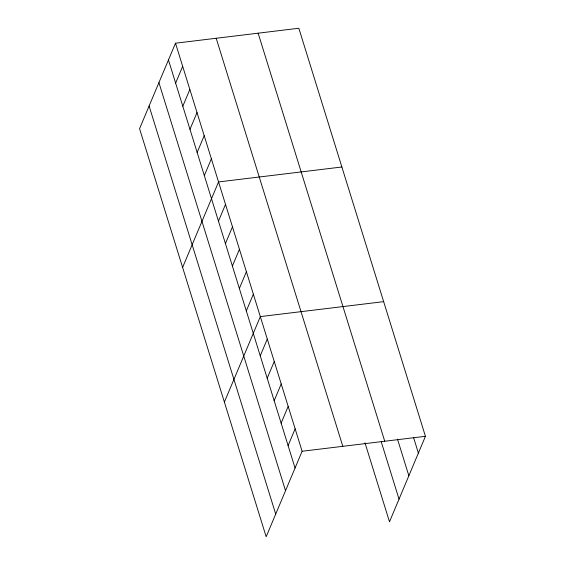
<?xml version="1.0" encoding="UTF-8"?>
<svg xmlns="http://www.w3.org/2000/svg" width="565" height="565" viewBox="0 0 565 565"><rect width="100%" height="100%" fill="white"/><g stroke="black" fill="none" stroke-linecap="round" stroke-linejoin="round"><path stroke-width="0.85" d="M175.503 43.201L139.562 128.686L266.172 536.75L302.106 451.258L175.503 43.201L298.829 28.25L425.438 436.314L389.497 521.799L364.997 442.833M175.63 83.09L182.679 66.324M182.806 106.213L189.854 89.447M189.974 129.336L197.023 112.569M197.15 152.458L204.198 135.692M204.325 175.581L211.374 158.814M182.608 267.429L218.549 181.937L341.874 166.993M218.464 221.148L225.513 204.382M225.428 243.593L232.476 226.826M232.392 266.037L239.44 249.271M239.355 288.482L246.404 271.716M246.319 310.927L253.367 294.153M224.39 402.089L260.331 316.598L383.656 301.654M260.246 355.809L267.294 339.042M267.203 378.253L274.251 361.487M274.166 400.698L281.215 383.932M281.13 423.143L288.178 406.376M288.094 445.587L295.142 428.814M302.106 451.258L425.438 436.314M413.488 437.282L418.382 453.081M397.506 439.182L408.855 475.758M258.134 33.18L384.737 441.244M381.234 441.766L399.031 499.121M216.197 38.265L342.807 446.329M168.455 59.968L295.057 468.025M158.92 82.645L285.523 490.702M149.096 106.008L275.706 514.072"/></g></svg>
